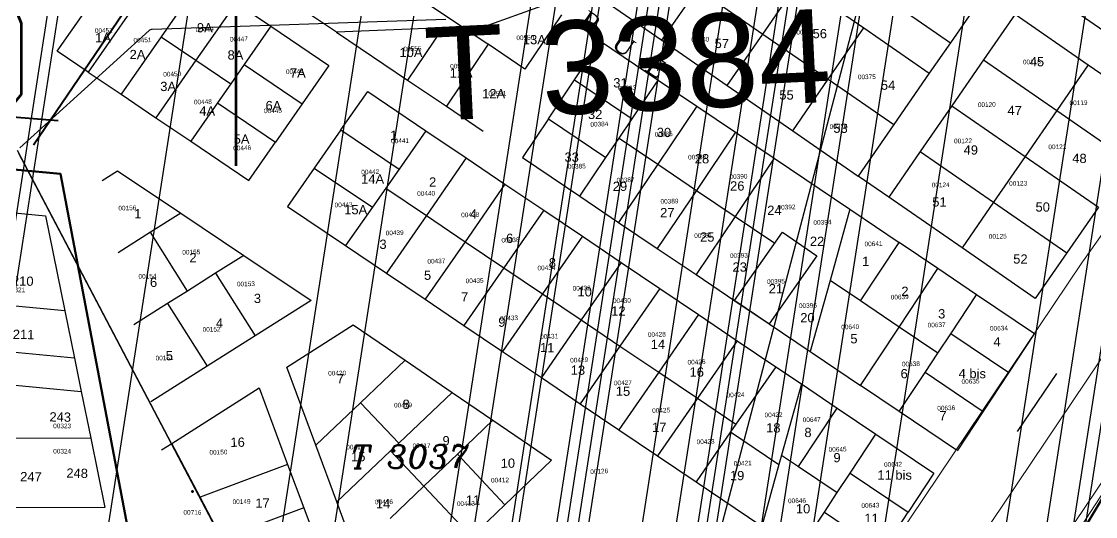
# Model space of a CAD drawing. Header units: metres. Extents: x 0 to 1324930, y 0 to 1631912.
# Drawn here: x 253454.7 to 253686.9, y 1629538.9 to 1629645.8 of the extents above; entities that cross this region are included whole.
import ezdxf
from ezdxf.enums import TextEntityAlignment as Align

# ---------------------------------------------------------------- set-up
doc = ezdxf.new("R2010")
doc.units = ezdxf.units.M
doc.header["$MEASUREMENT"] = 0
for name, color, linetype, lineweight in [('90kw', 7, 'Continuous', 0), ('CABA', 7, 'Continuous', 0), ('emprise_ht_pik_rufisque', 7, 'Continuous', 0), ('Limite TF', 7, 'Continuous', 0), ('Numero Titre Foncier', 4, 'Continuous', 0)]:
    doc.layers.add(name, color=color, linetype=linetype, lineweight=lineweight)
for name, color, linetype in [('A_revoir_geometrie_aberrante', 7, 'Continuous'), ('A_revoir_niveau_0', 7, 'Continuous'), ('limites_parcelles', 7, 'Continuous'), ('limites_sections', 7, 'Continuous'), ('limites_tf', 7, 'Continuous'), ('numero_lot', 7, 'Continuous'), ('numero_parcelle', 7, 'Continuous'), ('toponymie', 7, 'Continuous')]:
    doc.layers.add(name, color=color, linetype=linetype)
doc.layers.add('Lignes HT Vectorisées', color=6, linetype='Continuous', lineweight=0, true_color=0xff00ff)
doc.styles.get("Standard").update_dxf_attribs({"font": 'txt.shx'})
doc.styles.add('Style-Arial', font='arial.ttf')
doc.styles.add('Style-FANCY', font='times.ttf')
doc.styles.add('Style-ITALICS', font='ITALICS.shx')
doc.styles.add('Style-txt', font='txt.shx')
doc.styles.add('Style-WORKING', font='WORKING.shx')

# ---------------------------------------------------------------- blocks, each defined once
blk = doc.blocks.new('*U123')
at = {"layer": 'Limite TF', "color": 5, "linetype": 'Continuous', "lineweight": 30}
for p, q in [((92.179986, 112.104605, -0.00005), (54.228241, -22.088806, -0.00005)), ((-91.699421, 77.433018, -0.00005), (-63.229048, 102.295039, -0.00005)), ((-62.587037, 102.541689, -0.00005), (0.880096, 103.541451, -0.00005)), ((-92.28389, 76.922625, -0.00005), (-40.921564, -24.982557, -0.00005)), ((-40.946358, -24.933364, -0.00005), (-91.934646, 76.229708, -0.00005))]:
    blk.add_line(p, q, dxfattribs=at)
at = {"layer": 'Limite TF', "color": 5, "linetype": 'Continuous', "lineweight": 30, "extrusion": (0, 0, -1)}
blk.add_arc((62.571286, 101.541813, 0.00005), 1, 48.870607, 89.097526, dxfattribs=at)

msp = doc.modelspace()

# ---------------------------------------------------------------- linework, layer by layer
at = {"layer": 'A_revoir_geometrie_aberrante'}
for p in [(253818.61986, 1630923.38749), (253724.3939, 1630908.56345), (253783.36023, 1630905.73622), (253774.25578, 1630899.93366), (253836.71626, 1630891.34258), (253814.74338, 1630885.17909), (253827.94962, 1630881.20231), (253782.48128, 1630855.73806), (253817.74311, 1630841.65067), (253797.24446, 1630828.58239), (253747.95549, 1630826.37614), (253645.88863, 1630825.83787), (253772.91621, 1630823.75877), (253638.91281, 1630795.57216), (253668.05397, 1630787.75301), (253715.06164, 1630775.13962), (253832.15824, 1630762.91725), (253758.56079, 1630716.32), (253733.98882, 1630702.58123), (253767.09052, 1630682.50395), (253854.39451, 1630680.82364), (253862.27647, 1630677.74937), (253858.70299, 1630671.267), (253842.95258, 1630663.93894), (253736.02348, 1630663.7972), (253774.846, 1630654.88448)]:
    msp.add_line(p, (0, 0), dxfattribs=at)
at = {"layer": 'A_revoir_niveau_0', "color": 2, "linetype": 'Continuous', "lineweight": 70}
msp.add_point((253491.69841, 1629544.32407), dxfattribs=at)
msp.add_point((253491.69841, 1629544.32407), dxfattribs=at)
at = {"layer": 'A_revoir_niveau_0', "color": 3, "linetype": 'Continuous', "lineweight": 70}
msp.add_point((253491.69841, 1629544.32407), dxfattribs=at)
msp.add_point((253491.69841, 1629544.32407), dxfattribs=at)
at = {"layer": 'CABA', "color": 7, "linetype": 'Continuous', "lineweight": 0}
msp.add_line((253688.84539, 1629544.52119), (253597.77611, 1629404.14833), dxfattribs=at)
at = {"layer": 'emprise_ht_pik_rufisque', "color": 1}
for p, q in [((253684.30776, 1629594.19966), (253744.4345, 1629678.96581)), ((253525.74159, 1629358.41202), (253684.0951, 1629593.89178)), ((253684.0951, 1629593.89178), (253684.30776, 1629594.19966)), ((253708.88531, 1629576.99558), (253551.50254, 1629342.95935))]:
    msp.add_line(p, q, dxfattribs=at)
at = {"layer": 'Lignes HT Vectorisées', "color": 5, "flags": 128}
msp.add_lwpolyline([(252300.51846, 1628679.7793), (252309.3366, 1628700.77108), (252580.07717, 1628648.77369), (252824.63213, 1628734.41955), (253013.71055, 1628846.69242), (253204.21108, 1628962.6464), (253437.57414, 1629102.28059), (253538.1889, 1629350.04156), (253696.54241, 1629585.52132), (253756.66915, 1629670.28747)], dxfattribs=at)
at = {"layer": 'limites_parcelles'}
for p, q in [((253491.87029, 1629652.45618), (253484.9403, 1629642.52978)), ((253593.18072, 1629641.79408), (253600.85441, 1629652.89684)), ((253600.85441, 1629652.89684), (253615.00456, 1629643.11952)), ((253615.00456, 1629643.11952), (253622.68057, 1629654.22588)), ((253622.68057, 1629654.22588), (253636.83128, 1629644.44817)), ((253664.64544, 1629654.40258), (253655.54865, 1629641.2401)), ((253674.06974, 1629653.97203), (253689.90666, 1629643.02809)), ((253462.46529, 1629639.42106), (253471.41808, 1629652.24487)), ((253481.29055, 1629652.28464), (253469.16096, 1629634.91045)), ((253539.17001, 1629651.99257), (253550.36142, 1629644.45336)), ((253579.04305, 1629651.56329), (253593.18072, 1629641.79408)), ((253501.13812, 1629649.86721), (253492.47292, 1629637.45535)), ((253501.13812, 1629649.86721), (253508.67074, 1629644.79277)), ((253568.20206, 1629649.46747), (253554.0968, 1629644.45502)), ((253644.21071, 1629649.07454), (253655.54865, 1629641.2401)), ((253522.81785, 1629643.5425), (253517.46717, 1629647.14705)), ((253571.45281, 1629647.27756), (253563.56069, 1629635.56153)), ((253669.52189, 1629647.3903), (253662.69911, 1629637.51789)), ((253669.52189, 1629647.3903), (253685.35787, 1629636.44639)), ((253508.67074, 1629644.79277), (253502.89395, 1629636.5182)), ((253508.67074, 1629644.79277), (253521.22512, 1629636.33538)), ((253545.82524, 1629644.45135), (253522.81785, 1629643.5425)), ((253522.81785, 1629643.5425), (253538.22241, 1629633.16505)), ((253545.82524, 1629644.45135), (253538.22241, 1629633.16505)), ((253550.36142, 1629644.45336), (253545.82524, 1629644.45135)), ((253554.0968, 1629644.45502), (253550.36142, 1629644.45336)), ((253550.36142, 1629644.45336), (253555.61055, 1629640.91722)), ((253607.33075, 1629632.01633), (253615.00456, 1629643.11952)), ((253615.00456, 1629643.11952), (253629.15506, 1629633.34196)), ((253629.15506, 1629633.34196), (253636.83128, 1629644.44817)), ((253636.83128, 1629644.44817), (253650.99978, 1629634.65817)), ((253484.9403, 1629642.52978), (253476.2751, 1629630.11792)), ((253484.9403, 1629642.52978), (253492.47292, 1629637.45535)), ((253555.61055, 1629640.91722), (253546.59084, 1629627.52757)), ((253563.56069, 1629635.56153), (253555.61055, 1629640.91722)), ((253574.2961, 1629633.19597), (253579.93334, 1629641.56439)), ((253579.93334, 1629641.56439), (253592.3738, 1629633.18375)), ((253593.18072, 1629641.79408), (253607.33075, 1629632.01633)), ((253655.54865, 1629641.2401), (253650.99978, 1629634.65817)), ((253469.16096, 1629634.91045), (253462.46529, 1629639.42106)), ((253492.47292, 1629637.45535), (253483.80773, 1629625.04349)), ((253492.47292, 1629637.45535), (253500.00555, 1629632.38091)), ((253502.89395, 1629636.5182), (253500.00555, 1629632.38091)), ((253502.89395, 1629636.5182), (253515.44832, 1629628.0608)), ((253521.22512, 1629636.33538), (253515.44832, 1629628.0608)), ((253662.69911, 1629637.51789), (253655.87496, 1629627.64351)), ((253662.69911, 1629637.51789), (253678.53508, 1629626.57399)), ((253685.35787, 1629636.44639), (253678.53508, 1629626.57399)), ((253685.35787, 1629636.44639), (253701.19419, 1629625.50225)), ((253469.16096, 1629634.91045), (253476.2751, 1629630.11792)), ((253650.99978, 1629634.65817), (253643.32393, 1629623.5517)), ((253500.00555, 1629632.38091), (253497.11715, 1629628.24362)), ((253538.22241, 1629633.16505), (253546.59084, 1629627.52757)), ((253568.65878, 1629624.82744), (253574.2961, 1629633.19597)), ((253574.2961, 1629633.19597), (253586.73655, 1629624.81533)), ((253586.73655, 1629624.81533), (253592.3738, 1629633.18375)), ((253592.3738, 1629633.18375), (253600.74223, 1629627.54628)), ((253607.33075, 1629632.01633), (253621.48078, 1629622.23857)), ((253621.48078, 1629622.23857), (253629.15506, 1629633.34196)), ((253629.15506, 1629633.34196), (253643.32393, 1629623.5517)), ((253476.2751, 1629630.11792), (253483.80773, 1629625.04349)), ((253523.81791, 1629622.42254), (253529.5947, 1629630.69712)), ((253529.5947, 1629630.69712), (253542.14908, 1629622.23972)), ((253497.11715, 1629628.24362), (253491.34035, 1629619.96905)), ((253497.11715, 1629628.24362), (253509.67153, 1629619.78623)), ((253515.44832, 1629628.0608), (253509.67153, 1629619.78623)), ((253546.59084, 1629627.52757), (253554.54084, 1629622.17196)), ((253600.74223, 1629627.54628), (253592.28631, 1629614.99358)), ((253600.74223, 1629627.54628), (253609.11066, 1629621.90881)), ((253655.87496, 1629627.64351), (253649.05297, 1629617.77225)), ((253655.87496, 1629627.64351), (253671.71161, 1629616.70061)), ((253483.80773, 1629625.04349), (253491.34035, 1629619.96905)), ((253568.65878, 1629624.82744), (253563.02138, 1629616.45879)), ((253568.65878, 1629624.82744), (253581.09923, 1629616.44679)), ((253583.91789, 1629620.63106), (253586.73655, 1629624.81533)), ((253678.53508, 1629626.57399), (253671.71161, 1629616.70061)), ((253678.53508, 1629626.57399), (253694.37148, 1629615.6298)), ((253523.81791, 1629622.42254), (253518.04111, 1629614.14797)), ((253523.81791, 1629622.42254), (253536.37229, 1629613.96515)), ((253542.14908, 1629622.23972), (253536.37229, 1629613.96515)), ((253542.14908, 1629622.23972), (253542.14908, 1629622.23972)), ((253542.14908, 1629622.23972), (253550.89932, 1629616.34501)), ((253621.48078, 1629622.23857), (253635.64978, 1629612.44771)), ((253643.32393, 1629623.5517), (253635.64978, 1629612.44771)), ((253491.34035, 1629619.96905), (253503.89473, 1629611.51166)), ((253503.89473, 1629611.51166), (253509.67153, 1629619.78623)), ((253581.09923, 1629616.44679), (253583.91789, 1629620.63106)), ((253583.91789, 1629620.63106), (253592.28631, 1629614.99358)), ((253609.11066, 1629621.90881), (253600.65474, 1629609.3561)), ((253609.11066, 1629621.90881), (253617.47909, 1629616.27133)), ((253649.05297, 1629617.77225), (253642.23118, 1629607.90128)), ((253649.05297, 1629617.77225), (253664.88962, 1629606.82935)), ((253550.89932, 1629616.34501), (253542.27598, 1629603.90497)), ((253550.89933, 1629616.34502), (253550.89932, 1629616.34501)), ((253550.89932, 1629616.34501), (253559.26849, 1629610.70703)), ((253563.02138, 1629616.45879), (253575.46184, 1629608.07817)), ((253575.46184, 1629608.07817), (253581.09923, 1629616.44679)), ((253617.47909, 1629616.27133), (253609.02316, 1629603.71862)), ((253617.47909, 1629616.27133), (253633.81496, 1629605.26653)), ((253671.71161, 1629616.70061), (253664.88962, 1629606.82935)), ((253671.71161, 1629616.70061), (253687.54877, 1629605.75735)), ((253472.17178, 1629611.45269), (253475.48688, 1629613.55636)), ((253475.48688, 1629613.55636), (253489.17565, 1629604.41135)), ((253518.04111, 1629614.14797), (253512.26432, 1629605.87339)), ((253518.04111, 1629614.14797), (253530.59549, 1629605.69057)), ((253536.37229, 1629613.96515), (253533.48389, 1629609.82786)), ((253592.28631, 1629614.99358), (253583.83028, 1629602.4407)), ((253592.28631, 1629614.99358), (253600.65474, 1629609.3561)), ((253559.26849, 1629610.70703), (253550.64514, 1629598.26699)), ((253559.2685, 1629610.70704), (253559.26849, 1629610.70703)), ((253559.26849, 1629610.70703), (253567.63765, 1629605.06904)), ((253642.23118, 1629607.90128), (253635.64978, 1629612.44771)), ((253533.48389, 1629609.82786), (253530.59549, 1629605.69057)), ((253533.48389, 1629609.82786), (253542.27598, 1629603.90497)), ((253600.65474, 1629609.3561), (253592.19871, 1629596.80324)), ((253600.65474, 1629609.3561), (253609.02316, 1629603.71862)), ((253512.26432, 1629605.87339), (253524.81869, 1629597.41599)), ((253575.46184, 1629608.07817), (253583.83028, 1629602.4407)), ((253658.06919, 1629596.96036), (253642.23118, 1629607.90128)), ((253664.88962, 1629606.82935), (253658.06919, 1629596.96036)), ((253664.88962, 1629606.82935), (253680.72686, 1629595.88603)), ((253445.99978, 1629605.1657), (253459.91671, 1629603.85689)), ((253459.91671, 1629603.85689), (253464.10004, 1629583.33013)), ((253489.17565, 1629604.41135), (253482.65506, 1629600.29308)), ((253489.17565, 1629604.41135), (253502.82646, 1629595.29171)), ((253530.59549, 1629605.69057), (253524.81869, 1629597.41599)), ((253542.27598, 1629603.90497), (253533.65262, 1629591.46491)), ((253542.27598, 1629603.90497), (253550.64514, 1629598.26699)), ((253567.63765, 1629605.06904), (253559.01431, 1629592.62901)), ((253567.63765, 1629605.06904), (253576.00682, 1629599.43106)), ((253609.02316, 1629603.71862), (253600.56715, 1629591.16577)), ((253609.02316, 1629603.71862), (253617.39159, 1629598.08114)), ((253633.81496, 1629605.26653), (253629.54318, 1629589.89498)), ((253633.81496, 1629605.26653), (253634.21596, 1629604.99639)), ((253634.21596, 1629604.99639), (253644.47192, 1629598.08755)), ((253687.54877, 1629605.75735), (253680.72686, 1629595.88603)), ((253583.83028, 1629602.4407), (253592.19871, 1629596.80324)), ((253482.65506, 1629600.29308), (253475.6206, 1629595.85025)), ((253490.66496, 1629587.61075), (253482.65506, 1629600.29308)), ((253576.00682, 1629599.43106), (253567.38348, 1629586.99103)), ((253576.00683, 1629599.43108), (253576.00682, 1629599.43106)), ((253576.00682, 1629599.43106), (253584.37598, 1629593.79307)), ((253608.89261, 1629585.55752), (253619.23463, 1629600.29051)), ((253619.23461, 1629600.29052), (253619.23463, 1629600.29051)), ((253619.23463, 1629600.29051), (253626.68462, 1629595.23252)), ((253524.81869, 1629597.41599), (253533.65262, 1629591.46491)), ((253550.64514, 1629598.26699), (253542.02178, 1629585.82692)), ((253550.64514, 1629598.26699), (253559.01431, 1629592.62901)), ((253592.19871, 1629596.80324), (253600.56715, 1629591.16577)), ((253636.11783, 1629585.46604), (253644.47192, 1629598.08755)), ((253652.8407, 1629592.44999), (253644.47192, 1629598.08755)), ((253673.90788, 1629586.01898), (253658.06919, 1629596.96036)), ((253502.82646, 1629595.29171), (253496.72203, 1629591.43628)), ((253502.82646, 1629595.29171), (253517.38732, 1629585.56409)), ((253626.68462, 1629595.23252), (253616.35705, 1629580.52877)), ((253680.72686, 1629595.88603), (253673.90788, 1629586.01898)), ((253559.01431, 1629592.62901), (253550.39094, 1629580.18894)), ((253559.01431, 1629592.62901), (253567.38348, 1629586.99103)), ((253584.37598, 1629593.79307), (253575.75265, 1629581.35305)), ((253584.376, 1629593.7931), (253584.37598, 1629593.79307)), ((253584.37598, 1629593.79307), (253592.74514, 1629588.15509)), ((253644.48662, 1629579.8285), (253652.8407, 1629592.44999)), ((253661.20948, 1629586.81244), (253652.8407, 1629592.44999)), ((253496.72203, 1629591.43628), (253490.66496, 1629587.61075)), ((253496.72203, 1629591.43628), (253505.27993, 1629577.9173)), ((253533.65262, 1629591.46491), (253542.02178, 1629585.82692)), ((253600.56715, 1629591.16577), (253608.9444, 1629585.52237)), ((253629.54318, 1629589.89498), (253625.27144, 1629574.52353)), ((253636.11783, 1629585.46604), (253629.54318, 1629589.89498)), ((253490.66496, 1629587.61075), (253486.34142, 1629584.88009)), ((253592.74514, 1629588.15509), (253584.12181, 1629575.71507)), ((253592.74514, 1629588.15509), (253601.11431, 1629582.5171)), ((253464.10004, 1629583.33013), (253444.10918, 1629585.22555)), ((253517.38732, 1629585.56409), (253505.27993, 1629577.9173)), ((253542.02178, 1629585.82692), (253550.39094, 1629580.18894)), ((253567.38348, 1629586.99103), (253558.7601, 1629574.55095)), ((253567.38348, 1629586.99103), (253575.75265, 1629581.35305)), ((253608.9444, 1629585.52237), (253608.89261, 1629585.55752)), ((253616.33861, 1629580.50252), (253608.9444, 1629585.52237)), ((253608.9444, 1629585.52237), (253616.35705, 1629580.52877)), ((253644.48662, 1629579.8285), (253636.11783, 1629585.46604)), ((253655.64009, 1629578.39811), (253661.20948, 1629586.81244)), ((253673.76264, 1629578.35611), (253661.20948, 1629586.81244)), ((253464.10004, 1629583.33013), (253466.18751, 1629573.08738)), ((253486.34142, 1629584.88009), (253479.06176, 1629580.2824)), ((253486.34142, 1629584.88009), (253494.91583, 1629571.37155)), ((253575.75265, 1629581.35305), (253567.12927, 1629568.91296)), ((253575.75265, 1629581.35305), (253584.12181, 1629575.71507)), ((253601.11431, 1629582.5171), (253592.49098, 1629570.07709)), ((253601.11433, 1629582.51714), (253601.11431, 1629582.5171)), ((253601.11431, 1629582.5171), (253609.48347, 1629576.87912)), ((253616.35705, 1629580.52877), (253616.33861, 1629580.50252)), ((253616.35705, 1629580.52877), (253625.27144, 1629574.52353)), ((253512.13953, 1629571.19635), (253526.48513, 1629580.28876)), ((253526.48513, 1629580.28876), (253537.69627, 1629572.64315)), ((253550.39094, 1629580.18894), (253558.7601, 1629574.55095)), ((253636.13256, 1629567.20704), (253644.48662, 1629579.8285)), ((253652.85541, 1629574.19096), (253644.48662, 1629579.8285)), ((253652.85541, 1629574.19096), (253655.64009, 1629578.39811)), ((253668.19327, 1629569.9418), (253655.64009, 1629578.39811)), ((253668.19327, 1629569.9418), (253673.76264, 1629578.35611)), ((253505.27993, 1629577.9173), (253494.91583, 1629571.37155)), ((253584.12181, 1629575.71507), (253575.49843, 1629563.27498)), ((253584.12181, 1629575.71507), (253592.49098, 1629570.07709)), ((253609.48347, 1629576.87912), (253600.86015, 1629564.43911)), ((253609.48347, 1629576.87912), (253617.81079, 1629571.26932)), ((253466.18751, 1629573.08738), (253443.16527, 1629575.27022)), ((253558.7601, 1629574.55095), (253567.12927, 1629568.91296)), ((253625.27144, 1629574.52353), (253625.67246, 1629574.25337)), ((253625.67246, 1629574.25337), (253636.13256, 1629567.20704)), ((253650.07072, 1629569.98381), (253652.85541, 1629574.19096)), ((253466.18751, 1629573.08738), (253467.65402, 1629565.89152)), ((253494.91583, 1629571.37155), (253482.73234, 1629563.6767)), ((253518.37075, 1629554.33063), (253512.13953, 1629571.19635)), ((253537.69627, 1629572.64315), (253528.03351, 1629563.48689)), ((253537.69627, 1629572.64315), (253547.84127, 1629565.7246)), ((253617.81079, 1629571.26932), (253609.18747, 1629558.82932)), ((253617.81079, 1629571.26932), (253623.33321, 1629567.54908)), ((253431.18272, 1629569.36834), (253467.65402, 1629565.89152)), ((253567.12927, 1629568.91296), (253575.49843, 1629563.27498)), ((253592.49098, 1629570.07709), (253583.86759, 1629557.63699)), ((253592.49098, 1629570.07709), (253600.86015, 1629564.43911)), ((253644.50135, 1629561.5695), (253650.07072, 1629569.98381)), ((253662.6239, 1629561.5275), (253650.07072, 1629569.98381)), ((253662.6239, 1629561.5275), (253668.19327, 1629569.9418)), ((253670.08761, 1629557.24793), (253678.54354, 1629569.80066)), ((253487.21655, 1629554.67841), (253506.11166, 1629566.6633)), ((253506.11166, 1629566.6633), (253512.28087, 1629550.16927)), ((253623.33321, 1629567.54908), (253619.06142, 1629552.17743)), ((253623.33321, 1629567.54908), (253631.07497, 1629562.33373)), ((253644.50135, 1629561.5695), (253636.13256, 1629567.20704)), ((253467.65402, 1629565.89152), (253469.70887, 1629555.8088)), ((253547.84127, 1629565.7246), (253536.28742, 1629554.77639)), ((253547.84127, 1629565.7246), (253556.67261, 1629559.70193)), ((253600.86015, 1629564.43911), (253592.23676, 1629551.999)), ((253600.86015, 1629564.43911), (253609.18747, 1629558.82932)), ((253528.03351, 1629563.48689), (253518.37075, 1629554.33063)), ((253536.28742, 1629554.77639), (253528.03351, 1629563.48689)), ((253575.49843, 1629563.27498), (253583.86759, 1629557.63699)), ((253622.72087, 1629549.71221), (253631.07497, 1629562.33373)), ((253631.07497, 1629562.33373), (253639.44365, 1629556.69604)), ((253556.67261, 1629559.70193), (253548.97103, 1629552.36187)), ((253556.67261, 1629559.70193), (253569.35445, 1629551.05335)), ((253656.85058, 1629553.25058), (253644.50135, 1629561.5695)), ((253657.05453, 1629553.11319), (253662.6239, 1629561.5275)), ((253583.86759, 1629557.63699), (253592.23676, 1629551.999)), ((253608.0376, 1629557.17052), (253600.56407, 1629546.3892)), ((253609.18747, 1629558.82932), (253608.0376, 1629557.17052)), ((253608.0376, 1629557.17052), (253618.49185, 1629550.1279)), ((253469.70887, 1629555.8088), (253428.27223, 1629555.73566)), ((253469.70887, 1629555.8088), (253472.75773, 1629540.84868)), ((253536.28742, 1629554.77639), (253534.4877, 1629553.071)), ((253633.87426, 1629548.28169), (253639.44365, 1629556.69604)), ((253639.44365, 1629556.69604), (253651.99668, 1629548.2395)), ((253485.02817, 1629553.29036), (253487.21655, 1629554.67841)), ((253493.34034, 1629543.09786), (253487.21655, 1629554.67841)), ((253522.89476, 1629542.08574), (253518.37075, 1629554.33063)), ((253534.4877, 1629553.071), (253522.89476, 1629542.08574)), ((253534.4877, 1629553.071), (253541.6958, 1629545.42816)), ((253512.28087, 1629550.16927), (253493.34034, 1629543.09786)), ((253512.28087, 1629550.16927), (253515.78412, 1629540.80299)), ((253548.97103, 1629552.36187), (253541.6958, 1629545.42816)), ((253548.97103, 1629552.36187), (253559.26973, 1629541.44203)), ((253569.35445, 1629551.05335), (253559.26973, 1629541.44203)), ((253592.23676, 1629551.999), (253600.56407, 1629546.3892)), ((253619.06142, 1629552.17743), (253618.49185, 1629550.1279)), ((253619.06142, 1629552.17743), (253622.72087, 1629549.71221)), ((253618.49185, 1629550.1279), (253614.78967, 1629536.80596)), ((253622.72087, 1629549.71221), (253631.08957, 1629544.07454)), ((253631.08957, 1629544.07454), (253633.87426, 1629548.28169)), ((253633.87426, 1629548.28169), (253646.42731, 1629539.82519)), ((253651.99668, 1629548.2395), (253646.42731, 1629539.82519)), ((253600.56407, 1629546.3892), (253614.78967, 1629536.80596)), ((253541.6958, 1629545.42816), (253534.42058, 1629538.49444)), ((253541.6958, 1629545.42816), (253551.9945, 1629534.50831)), ((253628.30489, 1629539.86738), (253631.08957, 1629544.07454)), ((253472.75773, 1629540.84868), (253419.17749, 1629540.72377)), ((253496.61108, 1629536.91265), (253493.34034, 1629543.09786)), ((253526.87761, 1629531.30556), (253522.89476, 1629542.08574)), ((253559.26973, 1629541.44203), (253551.9945, 1629534.50831)), ((253515.78412, 1629540.80299), (253498.05422, 1629534.18356)), ((253515.78412, 1629540.80299), (253519.29086, 1629531.42734)), ((253622.73554, 1629531.45311), (253628.30489, 1629539.86738)), ((253628.30489, 1629539.86738), (253640.85794, 1629531.41088)), ((253640.85794, 1629531.41088), (253646.42731, 1629539.82519))]:
    msp.add_line(p, q, dxfattribs=at)
at = {"layer": 'limites_sections', "color": 112, "linetype": 'Continuous', "lineweight": 40, "flags": 128}
for points in [[(254266.72124, 1629287.51673), (254172.48417, 1629409.31925), (254097.22164, 1629442.49494), (254024.76813, 1629444.48435), (253971.49352, 1629433.82949), (253653.94722, 1629377.17001), (253582.75022, 1629367.14207), (253798.76793, 1629726.38387), (253856.42036, 1629838.71662), (253802.99925, 1630025.997), (253799.36956, 1630038.16252), (253786.53856, 1630083.23103), (253799.36956, 1630038.16252), (253907.40539, 1630046.33621), (253955.51113, 1630039.11967), (254024.76813, 1629997.35713), (254129.31023, 1629944.47073), (254144.35091, 1629962.85453), (254275.33492, 1629929.18652)], [(254266.72124, 1629287.51673), (254172.48417, 1629409.31925), (254097.22164, 1629442.49494), (254024.76813, 1629444.48435), (253971.49352, 1629433.82949), (253662.59302, 1629378.69766), (253582.75022, 1629367.14207), (253798.76793, 1629726.38387), (253856.42036, 1629838.71662), (253802.99925, 1630025.997), (253799.36956, 1630038.16252), (253786.53856, 1630083.23103), (253799.36956, 1630038.16252), (253907.40539, 1630046.33621), (253955.51113, 1630039.11967), (254024.76813, 1629997.35713), (254129.31023, 1629944.47073), (254144.35091, 1629962.85453), (254275.33492, 1629929.18652)], [(253799.36956, 1630038.16252), (253856.42032, 1629838.7166), (253798.76793, 1629726.38384), (253582.75022, 1629367.14207), (253514.63591, 1629393.29182), (253503.68044, 1629399.74735), (253463.16064, 1629612.88736), (253394.94697, 1629619.27583), (253335.50021, 1629603.46312), (253325.48823, 1629598.58362), (253296.43383, 1629591.04183), (253239.42311, 1629594.89294), (253258.48029, 1629694.07782), (253239.84941, 1629709.10854), (253235.59543, 1629794.86585), (253237.80426, 1629775.92513), (253237.80426, 1629775.92513), (253264.68264, 1629775.42816), (253276.08156, 1629797.15961), (253283.21815, 1629825.84344), (253264.42056, 1629860.90563), (253292.36857, 1629875.25951), (253349.87463, 1629905.00727), (253520.67758, 1630008.00346)], [(252919.31833, 1629642.67521), (253000.11128, 1629763.48946), (253052.3, 1629847.28), (253052.3, 1629847.28), (253140.06562, 1629837.2331), (253140.06562, 1629837.2331), (253235.59543, 1629794.86585), (253239.84941, 1629709.10854), (253258.48029, 1629694.07782), (253239.42311, 1629594.89294), (253296.43383, 1629591.04183), (253325.48823, 1629598.58362), (253335.48931, 1629603.43379), (253394.94697, 1629619.27583), (253463.16064, 1629612.88736), (253503.68044, 1629399.74735), (253514.63591, 1629393.29182), (253582.75022, 1629367.14207), (253645.72438, 1629332.79686), (253610.60438, 1629237.23282), (253568.74235, 1629208.53636), (253491.69353, 1628988.97111), (253348.98947, 1629069.99709), (252794.47787, 1629392.61618)]]:
    msp.add_lwpolyline(points, dxfattribs=at)
at = {"layer": 'limites_tf', "color": 5, "linetype": 'Continuous', "lineweight": 40}
for p, q in [((253630.60444, 1629874.22494), (253457.38016, 1629619.08333)), ((253626.46974, 1629868.13494), (253457.38016, 1629619.08333)), ((253462.67462, 1629624.38348), (253398.14297, 1629629.58632))]:
    msp.add_line(p, q, dxfattribs=at)

# ---------------------------------------------------------------- block references
at = {"layer": 'limites_tf', "color": 5, "linetype": 'Continuous', "lineweight": 30, "rotation": 1.03}
msp.add_blockref('*U123', (253547.4394, 1629542.77068, 0.00005), dxfattribs=at)

# ---------------------------------------------------------------- texts
at = {"layer": '90kw', "color": 7, "linetype": 'Continuous', "lineweight": 0, "insert": (252408.85847, 1629604.35091), "char_height": 108, "attachment_point": 7, "line_spacing_factor": 0.72, "style": 'Style-WORKING'}
msp.add_mtext('\\FSTANDARD;\\T1.000;RUFISQUE OUEST', dxfattribs=at)
at = {"layer": 'Numero Titre Foncier', "color": 4, "linetype": 'Continuous', "lineweight": 13, "style": 'Style-Arial'}
msp.add_text('T 3384', height=20.18036, rotation=2.73413, dxfattribs=at).set_placement((253585.79598, 1629636.49231, -4711334161.4712), align=Align.MIDDLE_CENTER)
at = {"layer": 'numero_lot', "color": 7, "linetype": 'Continuous', "lineweight": 0, "style": 'Style-Arial'}
for s, rotation, p in [('9A', 359.73413, (253492.67008, 1629645.47964)), ('1A', 359.73413, (253470.68147, 1629643.36313)), ('56', 359.3981, (253625.77504, 1629644.22982)), ('13A', 359.73413, (253563.14796, 1629642.92632)), ('57', 359.3981, (253604.59449, 1629642.09921)), ('2A', 359.73413, (253478.12515, 1629639.69825)), ('8A', 359.73413, (253499.29693, 1629639.6)), ('10A', 359.73413, (253536.46918, 1629640.15243)), ('45', 359.3981, (253672.72843, 1629638.16825)), ('7A', 359.73413, (253512.78876, 1629635.70536)), ('11A', 359.73413, (253547.31236, 1629635.68972)), ('3A', 359.73413, (253484.74732, 1629632.8102)), ('31', 359.73413, (253582.67757, 1629633.58607)), ('54', 359.3981, (253640.54635, 1629633.09304)), ('12A', 359.73413, (253554.3368, 1629631.24473)), ('55', 359.3981, (253618.58235, 1629630.97065)), ('4A', 359.73413, (253493.1917, 1629627.52718)), ('6A', 359.73413, (253507.51347, 1629628.67083)), ('32', 359.73413, (253577.21175, 1629626.7654)), ('47', 359.3981, (253667.91646, 1629627.62921)), ('30', 359.73413, (253592.08732, 1629622.87065)), ('53', 359.3981, (253630.26155, 1629623.78856)), ('5A', 359.73413, (253500.62415, 1629621.44211)), ('33', 359.73413, (253572.13724, 1629617.52667)), ('49', 359.3981, (253658.42334, 1629619.10047)), ('28', 359.73413, (253600.31287, 1629617.19457)), ('48', 359.3981, (253681.91257, 1629617.28561)), ('26', 359.73413, (253607.9337, 1629611.31994)), ('24', 359.73413, (253615.95985, 1629606.04749)), ('51', 359.3981, (253651.64443, 1629607.87606)), ('50', 359.3981, (253673.96728, 1629606.7795)), ('1', 0.4081, (253479.1107, 1629605.31195)), ('22', 359.73413, (253625.18703, 1629599.35999)), ('2', 0.4081, (253491.05245, 1629595.82458)), ('1', 359.73413, (253636.47476, 1629595.03909)), ('52', 359.3981, (253669.14689, 1629595.53452)), ('6', 0.4081, (253482.51471, 1629590.48243)), ('21', 359.73413, (253616.28389, 1629589.13226)), ('3', 0.4081, (253504.96843, 1629587.01144)), ('20', 359.73413, (253623.0978, 1629582.85866)), ('3', 359.73413, (253652.89668, 1629583.69171)), ('4', 0.4081, (253496.76051, 1629581.67164)), ('5', 359.73413, (253633.93157, 1629578.30004)), ('4', 359.73413, (253664.85774, 1629577.64323)), ('5', 0.4081, (253485.92577, 1629574.6627)), ('16', 359.73413, (253599.17618, 1629571.13008)), ('7', 0.4081, (253522.90339, 1629569.64475)), ('6', 359.73413, (253644.78519, 1629570.7715)), ('4 bis', 359.73413, (253657.34244, 1629570.78139)), ('8', 0.4081, (253537.12569, 1629564.13463)), ('7', 359.73413, (253653.18063, 1629561.68921)), ('18', 359.73413, (253615.72429, 1629559.06624)), ('8', 359.73413, (253623.99451, 1629558.06673)), ('16', 0.4081, (253499.91228, 1629555.94755)), ('9', 0.4081, (253545.75747, 1629556.2741)), ('15', 0.4081, (253525.99169, 1629552.83248)), ('9', 359.73413, (253630.27357, 1629552.62199)), ('10', 0.4081, (253558.32595, 1629551.41237)), ('11 bis', 359.73413, (253639.78367, 1629548.87629)), ('11', 0.4081, (253550.79648, 1629543.43673)), ('17', 0.4081, (253505.28346, 1629542.78246)), ('14', 0.4081, (253531.34171, 1629542.63799)), ('11', 359.73413, (253636.95415, 1629539.51328))]:
    msp.add_text(s, height=2, rotation=rotation, dxfattribs=at).set_placement(p, align=Align.TOP_LEFT)
at = {"layer": 'numero_lot', "color": 7, "linetype": 'Continuous', "lineweight": 13, "style": 'Style-Arial'}
for s, p in [('1', (253534.45472, 1629622.26579)), ('14A', (253528.17171, 1629612.83131)), ('2', (253542.86097, 1629612.15909)), ('29', (253582.57386, 1629611.23626)), ('15A', (253524.51818, 1629606.20359)), ('4', (253551.68469, 1629605.27211)), ('27', (253592.81202, 1629605.55084)), ('6', (253559.50959, 1629600.0006)), ('25', (253601.44195, 1629600.2756)), ('3', (253532.13153, 1629598.71816)), ('8', (253568.74331, 1629594.72255)), ('5', (253541.76123, 1629592.0288)), ('23', (253608.45619, 1629593.79972)), ('7', (253549.79019, 1629587.3604)), ('10', (253574.95344, 1629588.45176)), ('2', (253644.94959, 1629588.55128)), ('12', (253582.23886, 1629584.31349)), ('9', (253557.81541, 1629581.8866)), ('11', (253566.84693, 1629576.40813)), ('14', (253590.78349, 1629577.11202)), ('13', (253573.49033, 1629571.53101)), ('15', (253583.23701, 1629566.9795)), ('17', (253591.0698, 1629559.18065)), ('19', (253607.90111, 1629548.75595)), ('10', (253622.16049, 1629541.59097))]:
    msp.add_text(s, height=2, rotation=359.73413, dxfattribs=at).set_placement(p, align=Align.TOP_LEFT)
at = {"layer": 'numero_lot', "color": 7, "lineweight": 0, "char_height": 2, "attachment_point": 1, "rotation": 359.0000236, "line_spacing_factor": 0.6}
for s, insert in [('\\fArial|b0|i0|c00|p39;210', (253452.71699, 1629590.79952)), ('\\fArial|b0|i0|c00|p39;211', (253452.89954, 1629579.2701)), ('\\fArial|b0|i0|c00|p39;243', (253460.81478, 1629561.438)), ('\\fArial|b0|i0|c00|p39;247', (253454.48755, 1629548.53568)), ('\\fArial|b0|i0|c00|p39;248', (253464.47526, 1629549.29585))]:
    msp.add_mtext(s, dxfattribs=dict(at, insert=insert))
at = {"layer": 'numero_parcelle', "color": 5, "lineweight": 0, "style": 'Style-Arial'}
for s, rotation, p in [('00452', 1.73413, (253470.58298, 1629644.33921)), ('00449', 1.73413, (253492.37603, 1629644.53316)), ('00377', 1.13223, (253622.26204, 1629644.0055)), ('00451', 1.73413, (253478.94649, 1629642.26315)), ('00447', 1.73413, (253499.78849, 1629642.48167)), ('00550', 1.73413, (253561.70869, 1629642.78745)), ('00380', 1.13223, (253599.52118, 1629642.42776)), ('00555', 1.73413, (253537.31098, 1629640.38433)), ('00553', 1.73413, (253547.40236, 1629636.64759)), ('00118', 1.13223, (253671.20456, 1629637.56076)), ('00450', 1.73413, (253485.37471, 1629634.92643)), ('00444', 1.73413, (253511.87944, 1629635.47654)), ('00378', 1.13223, (253615.24611, 1629633.93786)), ('00375', 1.13223, (253635.53011, 1629634.33875)), ('00383', 1.73413, (253583.71933, 1629631.90086)), ('00551', 1.73413, (253555.65959, 1629630.71529)), ('00448', 1.73413, (253491.99553, 1629628.91547)), ('00445', 1.73413, (253507.14662, 1629627.01094)), ('00120', 1.13223, (253661.46626, 1629628.34195)), ('00119', 1.13223, (253681.2995, 1629628.73393)), ('00384', 1.73413, (253577.71032, 1629624.10996)), ('00376', 1.13223, (253629.42906, 1629623.61222)), ('00441', 1.73413, (253534.63101, 1629620.50582)), ('00386', 1.73413, (253591.62309, 1629621.94956)), ('00122', 1.13223, (253656.33884, 1629620.50375)), ('00446', 1.73413, (253500.50053, 1629618.96297)), ('00121', 1.13223, (253676.72034, 1629619.23024)), ('00388', 1.73413, (253598.83224, 1629617.00459)), ('00442', 1.73413, (253528.18222, 1629613.7886)), ('00385', 1.73413, (253572.82747, 1629614.99441)), ('00390', 1.73413, (253607.78408, 1629612.79175)), ('00387', 1.73413, (253583.36994, 1629612.0526)), ('00124', 1.13223, (253651.5021, 1629610.99497)), ('00123', 1.13223, (253668.24444, 1629611.32586)), ('00440', 1.73413, (253540.27009, 1629609.12721)), ('00156', 1.13223, (253475.67862, 1629606.01027, 0.00198)), ('00443', 1.73413, (253522.42392, 1629606.68466)), ('00389', 1.73413, (253592.87665, 1629607.44894)), ('00392', 1.73413, (253618.16625, 1629606.17647)), ('00438', 1.73413, (253549.7768, 1629604.52355)), ('00394', 1.73413, (253625.93233, 1629602.89592)), ('00439', 1.73413, (253533.46782, 1629600.63292)), ('00436', 1.73413, (253558.49437, 1629599.08074)), ('00391', 1.73413, (253600.15978, 1629600.06046)), ('00125', 1.13223, (253663.83228, 1629599.89126)), ('00641', 1.73413, (253636.98147, 1629598.25015)), ('00155', 1.13223, (253489.49921, 1629596.46954, 0.00198)), ('00437', 1.73413, (253542.4772, 1629594.51958)), ('00393', 1.73413, (253607.87197, 1629595.73789)), ('00434', 1.73413, (253566.27893, 1629593.0662)), ('00154', 1.13223, (253480.03591, 1629591.25589, 0.00198)), ('00153', 1.13223, (253501.32072, 1629589.61043, 0.00198)), ('00435', 1.73413, (253550.75088, 1629590.28621)), ('00395', 1.73413, (253615.87726, 1629590.13179)), ('00432', 1.73413, (253573.87855, 1629588.67655)), ('00430', 1.73413, (253582.58362, 1629585.9851)), ('00396', 1.73413, (253622.79509, 1629584.91743)), ('00639', 1.73413, (253642.6416, 1629586.76641)), ('00433', 1.73413, (253558.19019, 1629582.22309)), ('00640', 1.73413, (253631.93659, 1629580.31015)), ('00637', 1.73413, (253650.62063, 1629580.74033)), ('00152', 1.13223, (253493.89433, 1629579.801, 0.00198)), ('00431', 1.73413, (253566.86255, 1629578.27354)), ('00428', 1.73413, (253590.12873, 1629578.67954)), ('00634', 1.73413, (253664.09631, 1629580.02161)), ('00151', 1.13223, (253483.73276, 1629573.6161, 0.00198)), ('00429', 1.73413, (253573.34535, 1629573.16086)), ('00426', 1.73413, (253598.71802, 1629572.72201)), ('00638', 1.73413, (253645.05268, 1629572.31218)), ('00420', 1.13223, (253521.03229, 1629570.34008, 0.00198)), ('00427', 1.73413, (253582.79765, 1629568.24007)), ('00635', 1.73413, (253657.94545, 1629568.54582)), ('00424', 1.73413, (253607.15819, 1629565.63431)), ('00419', 1.13223, (253535.27899, 1629563.44076, 0.00198)), ('00425', 1.73413, (253591.06469, 1629562.27901)), ('00636', 1.73413, (253652.69252, 1629562.79077)), ('00422', 1.73413, (253615.37061, 1629561.32269)), ('00647', 1.73413, (253623.61031, 1629560.27774)), ('00423', 1.73413, (253600.67651, 1629555.51924)), ('00150', 1.13223, (253495.37549, 1629553.261, 0.00198)), ('00418', 1.13223, (253524.9351, 1629554.3799, 0.00198)), ('00417', 1.13223, (253539.279, 1629554.66339, 0.00198)), ('00645', 1.73413, (253629.20826, 1629553.85289)), ('00421', 1.73413, (253608.70873, 1629550.86176)), ('00642', 1.73413, (253641.19477, 1629550.61757)), ('00126', 3.13223, (253577.6738, 1629549.06214, -555362.70023)), ('00412', 1.13223, (253556.242, 1629547.23195, 0.00198)), ('00149', 1.13223, (253500.36959, 1629542.58837, 0.00198)), ('00416', 1.13223, (253531.14816, 1629542.53455, 0.00198)), ('00413', 1.13223, (253548.85316, 1629542.16638, 0.00198)), ('00646', 1.73413, (253620.44298, 1629542.76398)), ('00643', 1.73413, (253636.30018, 1629541.75235))]:
    msp.add_text(s, height=1, rotation=rotation, dxfattribs=at).set_placement(p, align=Align.TOP_LEFT)
at = {"layer": 'numero_parcelle', "color": 5, "char_height": 1, "attachment_point": 1, "line_spacing_factor": 0.6, "style": 'Style-txt'}
for s, insert, rotation in [('\\fArial|b0|i0|c00|p39;00321', (253451.66411, 1629588.3568), 0.0028075), ('\\fArial|b0|i0|c00|p39;00323', (253461.59879, 1629558.96563), 0.0028075), ('\\fArial|b0|i0|c00|p39;00324', (253461.59879, 1629553.51214), 0.0028075), ('\\fArial|b0|i0|c00|p39;00716', (253489.77427, 1629540.30643, -4042812.24497), 359.4009042)]:
    msp.add_mtext(s, dxfattribs=dict(at, insert=insert, rotation=rotation))
at = {"layer": 'toponymie', "color": 30, "linetype": 'Continuous', "lineweight": 13, "style": 'Style-FANCY'}
msp.add_text('R   U   E', height=3.966, rotation=325.673342, dxfattribs=at).set_placement((253576.13375, 1629646.77973), align=Align.MIDDLE_LEFT)
at = {"layer": 'toponymie', "color": 1, "linetype": 'Continuous', "lineweight": 30, "style": 'Style-ITALICS'}
msp.add_text('T 3037', height=4.999998, rotation=0.4082, dxfattribs=at).set_placement((253538.74586, 1629551.83538), align=Align.MIDDLE_CENTER)

doc.saveas('drawing.dxf')
